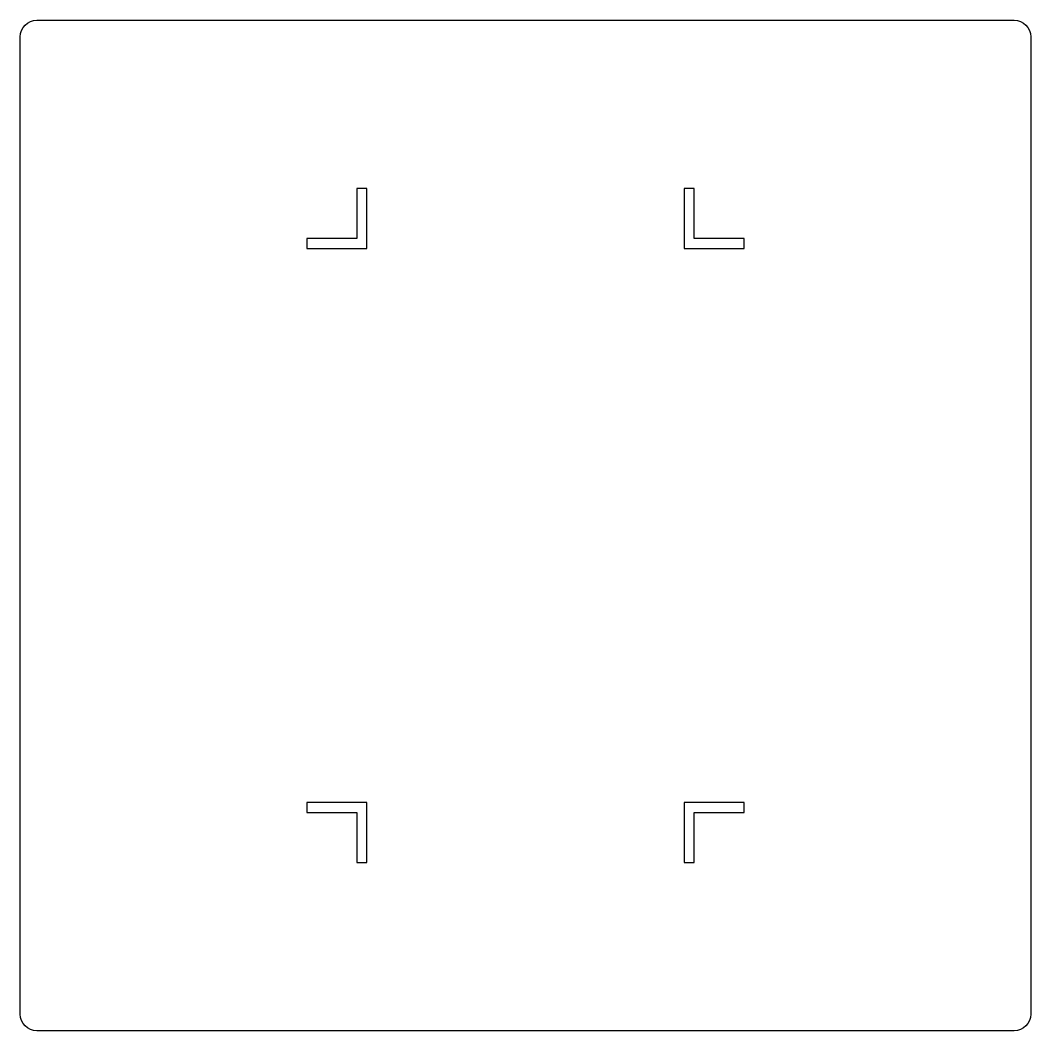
# Model space of a CAD drawing. Header units: centimetres. Extents: x 143.8 to 204.4, y 73 to 133.5.
import ezdxf

# ---------------------------------------------------------------- set-up
doc = ezdxf.new("R2010")
doc.units = ezdxf.units.CM
doc.layers.add('Default', color=18, linetype='Continuous', true_color=0x000000)

msp = doc.modelspace()

# ---------------------------------------------------------------- linework, layer by layer
at = {"layer": 'Default'}
for p, q in [((144.841, 133.537), (203.401, 133.537)), ((143.841, 73.977), (143.841, 132.537)), ((204.401, 132.537), (204.401, 73.977)), ((203.401, 72.977), (144.841, 72.977))]:
    msp.add_line(p, q, dxfattribs=at)
for points in [[(164.621, 119.857), (164.621, 123.457), (164.021, 123.457), (164.021, 120.457), (161.021, 120.457), (161.021, 119.857)], [(187.221, 120.457), (184.221, 120.457), (184.221, 123.457), (183.621, 123.457), (183.621, 119.857), (187.221, 119.857)], [(164.621, 86.657), (161.021, 86.657), (161.021, 86.057), (164.021, 86.057), (164.021, 83.057), (164.621, 83.057)], [(187.221, 86.657), (183.621, 86.657), (183.621, 83.057), (184.221, 83.057), (184.221, 86.057), (187.221, 86.057)]]:
    msp.add_lwpolyline(points, close=True, dxfattribs=at)
at = {"layer": 'Default', "extrusion": (0, 0, -1)}
for centre, start, end in [((-144.841, 132.537), 0, 90), ((-203.401, 132.537), 90, 180), ((-144.841, 73.977), 270, 0), ((-203.401, 73.977), 180, 270)]:
    msp.add_arc(centre, 1, start, end, dxfattribs=at)

doc.saveas('drawing.dxf')
